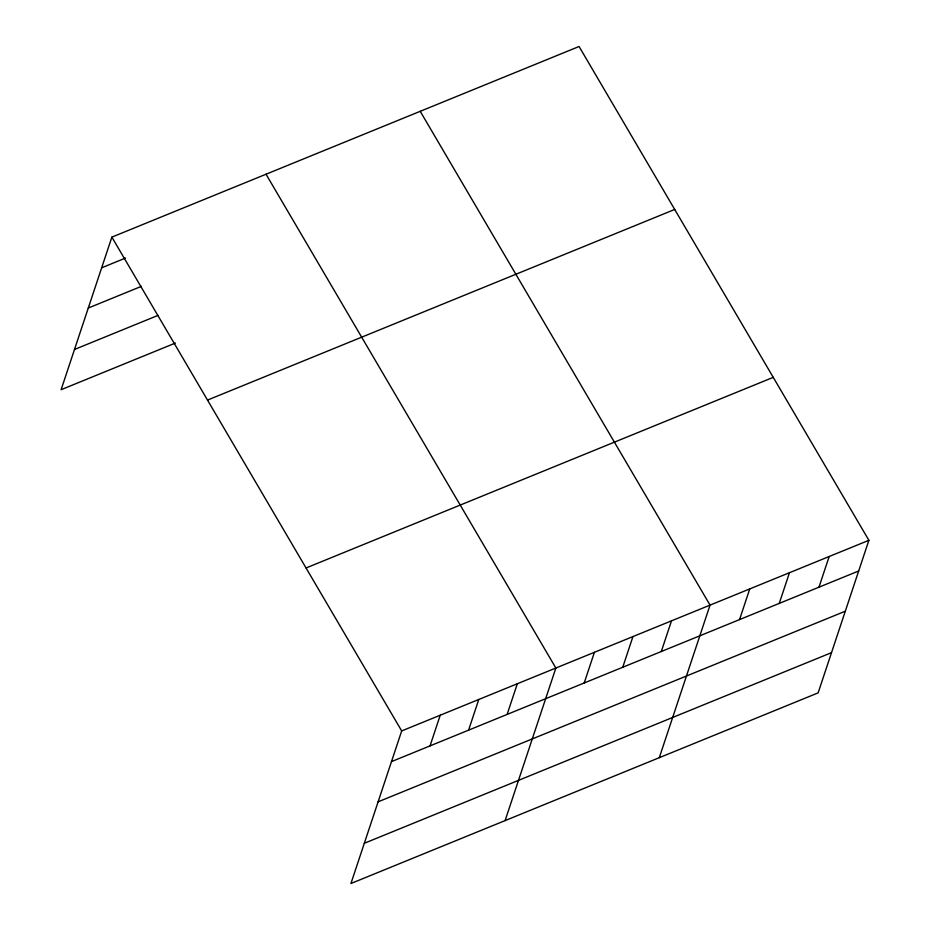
<?xml version="1.0" encoding="UTF-8"?>
<svg xmlns="http://www.w3.org/2000/svg" width="930" height="930" viewBox="0 0 930 930"><rect width="100%" height="100%" fill="white"/><g stroke="black" fill="none" stroke-linecap="round" stroke-linejoin="round"><path stroke-width="1.4" d="M111.867 237.127L401.69 730.934L350.936 883.5L818.133 692.873L868.887 540.307L579.065 46.5L111.867 237.127L61.113 389.693L175.421 343.054M430.032 745.883L440.239 715.205M468.569 730.155L478.776 699.476M507.117 714.426L517.324 683.748M505.106 820.597L555.861 668.031L266.038 174.224M584.203 682.98L594.41 652.302M622.751 667.252L632.946 636.573M661.288 651.523L671.495 620.845M659.289 757.683L710.043 605.116L420.221 111.309M739.548 619.589L749.754 588.911M779.259 603.396L789.465 572.717M818.97 587.19L829.176 556.512M101.661 267.805L125.585 258.04M88.28 308.028L141.441 286.335M74.493 349.471L158.228 315.305M207.506 400.086L674.703 209.459M306.051 567.974L773.249 377.348M401.69 730.934L868.887 540.307M391.483 761.612L858.681 570.985M378.103 801.834L845.3 611.208M364.316 843.278L831.513 652.651"/></g></svg>
